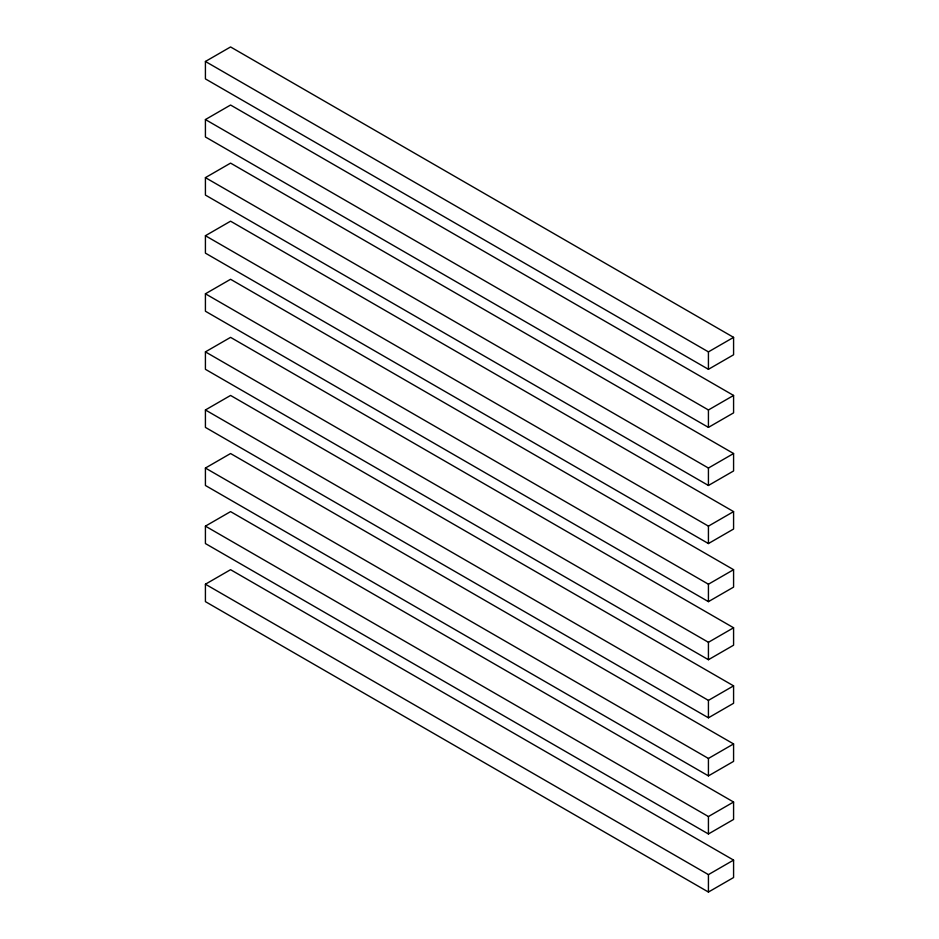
<?xml version="1.0" encoding="UTF-8"?>
<svg xmlns="http://www.w3.org/2000/svg" width="939" height="939" viewBox="0 0 939 939"><rect width="100%" height="100%" fill="white"/><g stroke="black" fill="none" stroke-linecap="round" stroke-linejoin="round"><path stroke-width="1.41" d="M205.418 61.469L230.571 46.95L733.582 337.359L733.582 354.789L708.429 369.309L205.418 78.899L205.418 61.469L708.429 351.879L733.582 337.359M205.418 119.558L230.571 105.027L733.582 395.448L733.582 412.867L708.429 427.386L205.418 136.977L205.418 119.558L708.429 409.967L733.582 395.448M205.418 177.635L230.571 163.116L733.582 453.525L733.582 470.955L708.429 485.475L205.418 195.066L205.418 177.635L708.429 468.045L733.582 453.525M205.418 235.724L230.571 221.193L733.582 511.602L733.582 529.033L708.429 543.552L205.418 253.143L205.418 235.724L708.429 526.133L733.582 511.602M205.418 293.801L230.571 279.282L733.582 569.691L733.582 587.121L708.429 601.641L205.418 311.232L205.418 293.801L708.429 584.211L733.582 569.691M205.418 351.879L230.571 337.359L733.582 627.768L733.582 645.199L708.429 659.718L205.418 369.309L205.418 351.879L708.429 642.299L733.582 627.768M205.418 409.967L230.571 395.448L733.582 685.857L733.582 703.276L708.429 717.807L205.418 427.398L205.418 409.967L708.429 700.377L733.582 685.857M205.418 468.045L230.571 453.525L733.582 743.934L733.582 761.365L708.429 775.884L205.418 485.475L205.418 468.045L708.429 758.454L733.582 743.934M205.418 526.133L230.571 511.614L733.582 802.023L733.582 819.442L708.429 833.973L205.418 543.552L205.418 526.133L708.429 816.543L733.582 802.023M205.418 584.211L230.571 569.691L733.582 860.101L733.582 877.531L708.429 892.05L205.418 601.641L205.418 584.211L708.429 874.62L733.582 860.101M708.429 351.879L708.429 369.309M708.429 409.967L708.429 427.386M708.429 468.045L708.429 485.475M708.429 526.133L708.429 543.552M708.429 584.211L708.429 601.641M708.429 642.299L708.429 659.718M708.429 700.377L708.429 717.807M708.429 758.454L708.429 775.884M708.429 816.543L708.429 833.973M708.429 874.62L708.429 892.05"/></g></svg>
